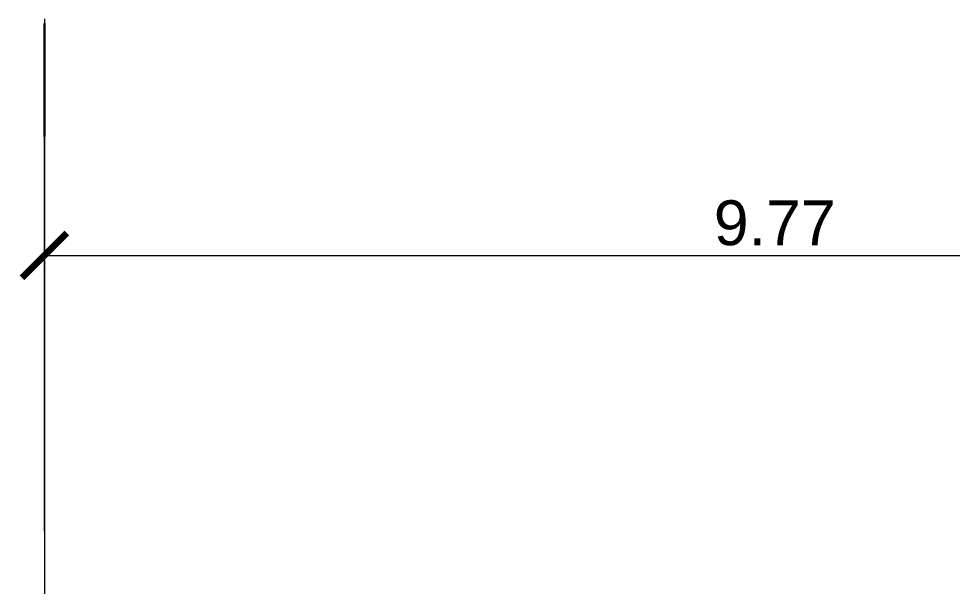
# Model space of a CAD drawing. Header units: inches. Extents: x 13 to 261, y -112 to -47.
# Drawn here: x 16.4 to 22.65, y -51.72 to -47.92 of the extents above; entities that cross this region are included whole.
import ezdxf

# ---------------------------------------------------------------- set-up
doc = ezdxf.new("R2010")
doc.units = ezdxf.units.IN
doc.header["$MEASUREMENT"] = 0
doc.linetypes.add('ACAD_ISO04W100', pattern=[30, 24, -3, 0, -3])
for name, color, linetype, lineweight in [('COTAS', 192, 'Continuous', 13), ('EJES', 1, 'ACAD_ISO04W100', 13), ('TEXTOS', 124, 'Continuous', 30)]:
    doc.layers.add(name, color=color, linetype=linetype, lineweight=lineweight)
doc.styles.add('COTAS', font='ARIALUNI.TTF', dxfattribs={"height": 0.3})

# ---------------------------------------------------------------- blocks, each defined once
blk = doc.blocks.new('_ArchTick')
at = {"color": 0, "linetype": 'ByBlock', "const_width": 0.15}
blk.add_lwpolyline([(-0.5, -0.5), (0.5, 0.5)], dxfattribs=at)

msp = doc.modelspace()

# ---------------------------------------------------------------- linework, layer by layer
at = {"layer": 'COTAS', "color": 1}
for p, q in [((16.5757, -51.3518), (16.5757, -48.2581)), ((16.5757, -49.5081), (26.3507, -49.5081))]:
    msp.add_line(p, q, dxfattribs=at)
at = {"layer": 'EJES', "color": 1, "ltscale": 0.3}
msp.add_line((16.5757, -47.925), (16.5757, -91.8268), dxfattribs=at)
at = {"layer": 'TEXTOS', "color": 1}
msp.add_line((16.5757, -47.9578), (16.5757, -48.7123), dxfattribs=at)

# ---------------------------------------------------------------- block references
at = {"layer": 'COTAS', "color": 1, "xscale": 0.3, "yscale": 0.3, "zscale": 0.3, "rotation": 180}
msp.add_blockref('_ArchTick', (16.5757, -49.5081), dxfattribs=at)

# ---------------------------------------------------------------- texts
at = {"layer": 'COTAS', "color": 1, "insert": (21.4632, -49.2923), "char_height": 0.3, "attachment_point": 5, "style": 'COTAS'}
msp.add_mtext('9.77', dxfattribs=at)

doc.saveas('drawing.dxf')
